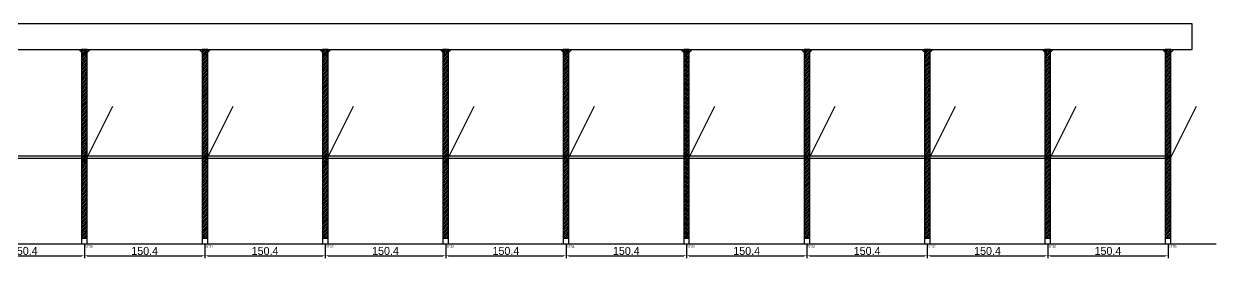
# Model space of a CAD drawing. Header units: metres. Extents: x -30 to 5807, y -25 to 308.
# Drawn here: x 4317 to 5807, y -25 to 268 of the extents above; entities that cross this region are included whole.
import ezdxf

# ---------------------------------------------------------------- set-up
doc = ezdxf.new("R2010")
doc.units = ezdxf.units.M
for name, color, linetype in [('BARRA_ANCORAGEM', 1, 'Continuous'), ('COTA', 241, 'Continuous'), ('GARFOS OK', 3, 'Continuous'), ('NOME DA VIGA', 6, 'Continuous'), ('SARR_7x7', 40, 'Continuous'), ('TIRAS REESCORAMENTO', 252, 'Continuous'), ('VIGAS', 3, 'Continuous')]:
    doc.layers.add(name, color=color, linetype=linetype)
doc.dimstyles.new('EZ DXF', dxfattribs={"dimtxt": 10, "dimasz": 3.5, "dimexe": 3, "dimexo": 1.5, "dimgap": 1, "dimtad": 1, "dimdec": 1, "dimdsep": 46, "dimcen": 2.5, "dimazin": 3, "dimtfac": 1, "dimtmove": 0, "dimatfit": 3})

msp = doc.modelspace()

# ---------------------------------------------------------------- hatches: boundary and pattern name
at = {"layer": 'COTA'}
h = msp.add_hatch(dxfattribs=at)
h.set_pattern_fill('ANSI31', scale=0.5)
h.paths.add_polyline_path([(4389.47, 0), (4396.47, 0), (4396.47, 236), (4389.47, 236)])
h = msp.add_hatch(dxfattribs=at)
h.set_pattern_fill('ANSI31', scale=0.5)
h.paths.add_polyline_path([(4539.92, 0), (4546.92, 0), (4546.92, 236), (4539.92, 236)])
h = msp.add_hatch(dxfattribs=at)
h.set_pattern_fill('ANSI31', scale=0.5)
h.paths.add_polyline_path([(4690.37, 0), (4697.37, 0), (4697.37, 236), (4690.37, 236)])
h = msp.add_hatch(dxfattribs=at)
h.set_pattern_fill('ANSI31', scale=0.5)
h.paths.add_polyline_path([(4840.82, 0), (4847.82, 0), (4847.82, 236), (4840.82, 236)])
h = msp.add_hatch(dxfattribs=at)
h.set_pattern_fill('ANSI31', scale=0.5)
h.paths.add_polyline_path([(4991.26, 0), (4998.26, 0), (4998.26, 236), (4991.26, 236)])
h = msp.add_hatch(dxfattribs=at)
h.set_pattern_fill('ANSI31', scale=0.5)
h.paths.add_polyline_path([(5141.71, 0), (5148.71, 0), (5148.71, 236), (5141.71, 236)])
h = msp.add_hatch(dxfattribs=at)
h.set_pattern_fill('ANSI31', scale=0.5)
h.paths.add_polyline_path([(5292.16, 0), (5299.16, 0), (5299.16, 236), (5292.16, 236)])
h = msp.add_hatch(dxfattribs=at)
h.set_pattern_fill('ANSI31', scale=0.5)
h.paths.add_polyline_path([(5442.61, 0), (5449.61, 0), (5449.61, 236), (5442.61, 236)])
h = msp.add_hatch(dxfattribs=at)
h.set_pattern_fill('ANSI31', scale=0.5)
h.paths.add_polyline_path([(5593.05, 0), (5600.05, 0), (5600.05, 236), (5593.05, 236)])
h = msp.add_hatch(dxfattribs=at)
h.set_pattern_fill('ANSI31', scale=0.5)
h.paths.add_polyline_path([(5743.5, 0), (5750.5, 0), (5750.5, 236), (5743.5, 236)])

# ---------------------------------------------------------------- linework, layer by layer
at = {"layer": 'BARRA_ANCORAGEM'}
for p, q in [((4392.97, 94.4), (4428.37, 165.2)), ((4543.42, 94.4), (4578.82, 165.2)), ((4693.87, 94.4), (4729.27, 165.2)), ((4844.32, 94.4), (4879.72, 165.2)), ((4994.76, 94.4), (5030.16, 165.2)), ((5145.21, 94.4), (5180.61, 165.2)), ((5295.66, 94.4), (5331.06, 165.2)), ((5446.11, 94.4), (5481.51, 165.2)), ((5596.55, 94.4), (5631.95, 165.2)), ((5747, 94.4), (5782.4, 165.2))]:
    msp.add_line(p, q, dxfattribs=at)
at = {"layer": 'GARFOS OK'}
for p, q in [((4392.97, 229), (4385.97, 236)), ((4385.97, 236), (4399.97, 236)), ((4392.97, 229), (4399.97, 236)), ((4543.42, 229), (4536.42, 236)), ((4536.42, 236), (4550.42, 236)), ((4543.42, 229), (4550.42, 236)), ((4693.87, 229), (4686.87, 236)), ((4686.87, 236), (4700.87, 236)), ((4693.87, 229), (4700.87, 236)), ((4844.32, 229), (4837.32, 236)), ((4837.32, 236), (4851.32, 236)), ((4844.32, 229), (4851.32, 236)), ((4994.76, 229), (4987.76, 236)), ((4987.76, 236), (5001.76, 236)), ((4994.76, 229), (5001.76, 236)), ((5145.21, 229), (5138.21, 236)), ((5138.21, 236), (5152.21, 236)), ((5145.21, 229), (5152.21, 236)), ((5295.66, 229), (5288.66, 236)), ((5288.66, 236), (5302.66, 236)), ((5295.66, 229), (5302.66, 236)), ((5446.11, 229), (5439.11, 236)), ((5439.11, 236), (5453.11, 236)), ((5446.11, 229), (5453.11, 236)), ((5596.55, 229), (5589.55, 236)), ((5589.55, 236), (5603.55, 236)), ((5596.55, 229), (5603.55, 236)), ((5747, 229), (5740, 236)), ((5740, 236), (5754, 236)), ((5747, 229), (5754, 236))]:
    msp.add_line(p, q, dxfattribs=at)
at = {"layer": 'GARFOS OK', "linetype": 'CONTINUOUS'}
msp.add_line((-30, -7), (5807, -7), dxfattribs=at)
at = {"layer": 'GARFOS OK'}
for points in [[(4389.47, 0), (4396.47, 0), (4396.47, 236), (4389.47, 236), (4389.47, 0)], [(4539.92, 0), (4546.92, 0), (4546.92, 236), (4539.92, 236), (4539.92, 0)], [(4690.37, 0), (4697.37, 0), (4697.37, 236), (4690.37, 236), (4690.37, 0)], [(4840.82, 0), (4847.82, 0), (4847.82, 236), (4840.82, 236), (4840.82, 0)], [(4991.26, 0), (4998.26, 0), (4998.26, 236), (4991.26, 236), (4991.26, 0)], [(5141.71, 0), (5148.71, 0), (5148.71, 236), (5141.71, 236), (5141.71, 0)], [(5292.16, 0), (5299.16, 0), (5299.16, 236), (5292.16, 236), (5292.16, 0)], [(5442.61, 0), (5449.61, 0), (5449.61, 236), (5442.61, 236), (5442.61, 0)], [(5593.05, 0), (5600.05, 0), (5600.05, 236), (5593.05, 236), (5593.05, 0)], [(5743.5, 0), (5750.5, 0), (5750.5, 236), (5743.5, 236), (5743.5, 0)]]:
    msp.add_lwpolyline(points, dxfattribs=at)
at = {"layer": 'SARR_7x7'}
for points in [[(4389.47, -7), (4396.47, -7), (4396.47, 0), (4389.47, 0), (4389.47, -7)], [(4539.92, -7), (4546.92, -7), (4546.92, 0), (4539.92, 0), (4539.92, -7)], [(4690.37, -7), (4697.37, -7), (4697.37, 0), (4690.37, 0), (4690.37, -7)], [(4840.82, -7), (4847.82, -7), (4847.82, 0), (4840.82, 0), (4840.82, -7)], [(4991.26, -7), (4998.26, -7), (4998.26, 0), (4991.26, 0), (4991.26, -7)], [(5141.71, -7), (5148.71, -7), (5148.71, 0), (5141.71, 0), (5141.71, -7)], [(5292.16, -7), (5299.16, -7), (5299.16, 0), (5292.16, 0), (5292.16, -7)], [(5442.61, -7), (5449.61, -7), (5449.61, 0), (5442.61, 0), (5442.61, -7)], [(5593.05, -7), (5600.05, -7), (5600.05, 0), (5593.05, 0), (5593.05, -7)], [(5743.5, -7), (5750.5, -7), (5750.5, 0), (5743.5, 0), (5743.5, -7)]]:
    msp.add_lwpolyline(points, dxfattribs=at)
at = {"layer": 'TIRAS REESCORAMENTO'}
for points in [[(4242.53, 100), (4392.97, 100), (4392.97, 102.5), (4242.53, 102.5), (4242.53, 100)], [(4392.97, 100), (4543.42, 100), (4543.42, 102.5), (4392.97, 102.5), (4392.97, 100)], [(4543.42, 100), (4693.87, 100), (4693.87, 102.5), (4543.42, 102.5), (4543.42, 100)], [(4693.87, 100), (4844.32, 100), (4844.32, 102.5), (4693.87, 102.5), (4693.87, 100)], [(4844.32, 100), (4994.76, 100), (4994.76, 102.5), (4844.32, 102.5), (4844.32, 100)], [(4994.76, 100), (5145.21, 100), (5145.21, 102.5), (4994.76, 102.5), (4994.76, 100)], [(5145.21, 100), (5295.66, 100), (5295.66, 102.5), (5145.21, 102.5), (5145.21, 100)], [(5295.66, 100), (5446.11, 100), (5446.11, 102.5), (5295.66, 102.5), (5295.66, 100)], [(5446.11, 100), (5596.55, 100), (5596.55, 102.5), (5446.11, 102.5), (5446.11, 100)], [(5596.55, 100), (5747, 100), (5747, 102.5), (5596.55, 102.5), (5596.55, 100)]]:
    msp.add_lwpolyline(points, dxfattribs=at)
at = {"layer": 'VIGAS'}
msp.add_lwpolyline([(0, 236), (5777, 236), (5777, 268), (0, 268), (0, 236)], dxfattribs=at)

# ---------------------------------------------------------------- texts
at = {"layer": 'NOME DA VIGA'}
for s, p in [('GF30', (4392.97, -12)), ('GF31', (4543.42, -12)), ('GF32', (4693.87, -12)), ('GF33', (4844.32, -12)), ('GF34', (4994.76, -12)), ('GF35', (5145.21, -12)), ('GF36', (5295.66, -12)), ('GF37', (5446.11, -12)), ('GF38', (5596.55, -12)), ('GF39', (5747, -12))]:
    msp.add_text(s, height=3, dxfattribs=at).set_placement(p)

# ---------------------------------------------------------------- dimensions: what is measured, and where the dimension line sits
at = {"layer": 'COTA'}
for base, p1, p2 in [((4242.53, -22), (4242.53, -7), (4392.97, -7)), ((4392.9737, -22), (4392.9737, -7), (4543.4211, -7)), ((4543.4211, -22), (4543.4211, -7), (4693.8684, -7)), ((4693.8684, -22), (4693.8684, -7), (4844.3158, -7)), ((4844.32, -22), (4844.32, -7), (4994.76, -7)), ((4994.7632, -22), (4994.7632, -7), (5145.2105, -7)), ((5145.2105, -22), (5145.2105, -7), (5295.6579, -7)), ((5295.6579, -22), (5295.6579, -7), (5446.1053, -7)), ((5446.11, -22), (5446.11, -7), (5596.55, -7)), ((5596.5526, -22), (5596.5526, -7), (5747, -7))]:
    msp.add_linear_dim(base=base, p1=p1, p2=p2, dimstyle='EZ DXF', dxfattribs=at).render()

doc.saveas('drawing.dxf')
